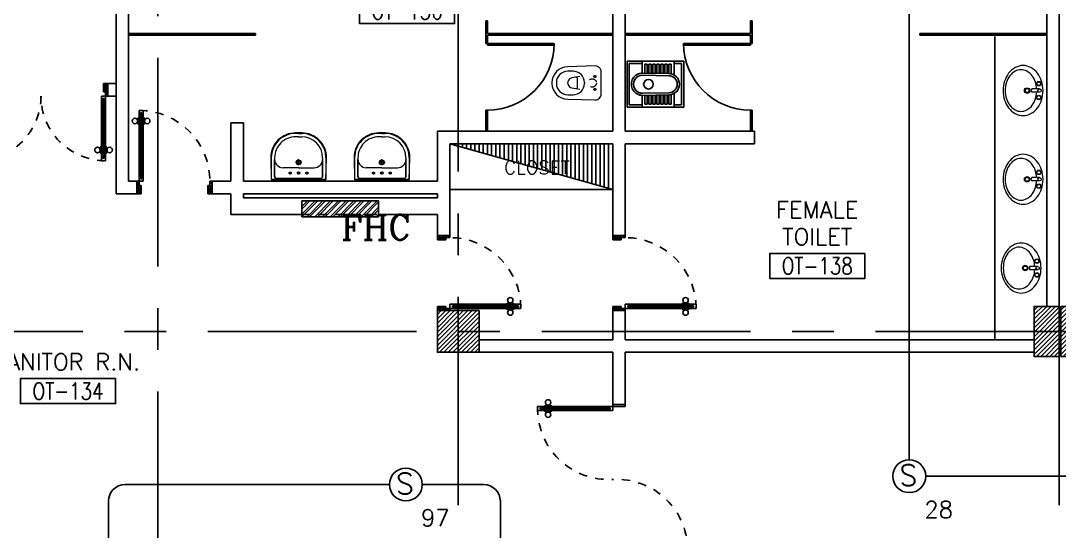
# Model space of a CAD drawing. Extents: x -0.4 to 91.9, y -1.1 to 78.4.
# Drawn here: x 30.11 to 42.55, y 34.57 to 40.7 of the extents above; entities that cross this region are included whole.
import ezdxf
from ezdxf.enums import TextEntityAlignment as Align

# ---------------------------------------------------------------- set-up
doc = ezdxf.new("R2010")
doc.units = 0
doc.header["$MEASUREMENT"] = 0
for name, pattern in [('CENTERX2', [4, 2.5, -0.5, 0.5, -0.5]), ('DASHED', [0.75, 0.5, -0.25]), ('HIDDEN', [0.375, 0.25, -0.125]), ('HIDDEN2', [0.1875, 0.125, -0.0625])]:
    doc.linetypes.add(name, pattern=pattern)
doc.layers.get('0').update_dxf_attribs({"color": 11, "linetype": 'CONTINUOUS'})
for name, color, linetype in [('AXES', 11, 'CENTERX2'), ('COL', 11, 'CONTINUOUS'), ('DOOR', 11, 'CONTINUOUS'), ('E-FIRE', 4, 'CONTINUOUS'), ('E-WIRE', 4, 'CONTINUOUS'), ('FHC', 11, 'CONTINUOUS'), ('FIX', 11, 'CONTINUOUS'), ('FUR', 11, 'CONTINUOUS'), ('HAT', 11, 'CONTINUOUS'), ('LIFTS', 11, 'CONTINUOUS'), ('PART', 11, 'CONTINUOUS'), ('RM-BOX', 11, 'CONTINUOUS'), ('RM-NAME', 11, 'CONTINUOUS'), ('RM-NO', 11, 'CONTINUOUS'), ('WALL', 11, 'CONTINUOUS')]:
    doc.layers.add(name, color=color, linetype=linetype)
doc.styles.add('ROMANC', font='romanc', dxfattribs={"height": 0.1})
doc.styles.add('ROMANS', font='ROMANS.shx', dxfattribs={"width": 0.6})

# ---------------------------------------------------------------- blocks, each defined once
blk = doc.blocks.new('*X69')
at = {"color": 0}
for p, q in [((49339, 149519), (49810, 149990)), ((49339, 149572), (49757, 149990)), ((49339, 149625), (49704, 149990)), ((49339, 149678), (49651, 149990)), ((49339, 149731), (49598, 149990)), ((49339, 149784), (49545, 149990)), ((49339, 149837), (49492, 149990)), ((49339, 149890), (49439, 149990)), ((49339, 149943), (49386, 149990)), ((49363, 149490), (49839, 149966)), ((49416, 149490), (49839, 149913)), ((49469, 149490), (49839, 149859)), ((49523, 149490), (49839, 149806)), ((49576, 149490), (49839, 149753)), ((49629, 149490), (49839, 149700)), ((49682, 149490), (49839, 149647)), ((49735, 149490), (49839, 149594)), ((49788, 149490), (49839, 149541))]:
    blk.add_line(p, q, dxfattribs=at)
blk = doc.blocks.new('RM1')
at = {"layer": 'RM-BOX'}
blk.add_lwpolyline([(570, -200), (-570, -200), (-570, -500), (570, -500)], close=True, dxfattribs=at)
at = {"layer": 'RM-NAME', "style": 'ROMANS'}
for tag, p in [('ROOMNAME1', (0, 324)), ('ROOMNAME2', (0, 0))]:
    blk.add_attdef(tag, text='', height=200, dxfattribs=at).set_placement(p, align=Align.MIDDLE)
at = {"layer": 'RM-NO', "style": 'ROMANS', "width": 0.8}
blk.add_attdef('ROOMNO', text='', height=200, dxfattribs=at).set_placement((0, -350), align=Align.MIDDLE)
blk = doc.blocks.new('COL50')
at = {"layer": 'COL'}
blk.add_lwpolyline([(-250, 250), (-250, -250), (250, -250), (250, 250)], close=True, dxfattribs=at)
blk = doc.blocks.new('C5V')
at = {"layer": 'HAT'}
h = blk.add_hatch(dxfattribs=at)
h.set_pattern_fill('ANSI31', color=256, scale=300, style=0)
h.set_pattern_definition([(45, (-249196.182, -54711.005), (-26.5165043, 26.5165043), [])])
h.paths.add_polyline_path([(-20, 600), (-320, 600), (-320, 300), (-20, 300)])
h.paths.add_polyline_path([(-20, 300), (-320, 300), (-320, 0), (-20, 0)])
h = blk.add_hatch(dxfattribs=at)
h.set_pattern_fill('ANSI31', color=256, scale=300, style=0)
h.set_pattern_definition([(45, (-248876.182, -54711.005), (-26.5165043, 26.5165043), [])])
h.paths.add_polyline_path([(300, 600), (0, 600), (0, 300), (300, 300)])
h.paths.add_polyline_path([(300, 300), (0, 300), (0, 0), (300, 0)])
at = {"layer": 'COL'}
for points in [[(-20, 600), (-20, 0), (-320, 0), (-320, 600)], [(300, 600), (300, 0), (0, 0), (0, 600)]]:
    blk.add_lwpolyline(points, close=True, dxfattribs=at)
blk = doc.blocks.new('LAV-003')
at = {"layer": 'FIX', "linetype": 'Continuous', "lineweight": 20}
for p, q in [((-328, -285), (-328, -25)), ((327, -285), (327, -25)), ((0, -165), (-188, -165)), ((0, -165), (187, -165)), ((-288, -285), (-288, -265)), ((287, -285), (287, -265)), ((0, -535), (-38, -535)), ((0, -575), (-38, -575)), ((0, -535), (37, -535)), ((0, -575), (37, -575))]:
    blk.add_line(p, q, dxfattribs=at)
at = {"layer": 'FIX', "linetype": 'ByBlock'}
blk.add_line((-328, -25), (327, -25), dxfattribs=at)
at = {"layer": 'FIX', "linetype": 'ByBlock', "ltscale": 0.3}
for p, q in [((-288, -265), (-288, -60)), ((0, -35), (-262, -35)), ((0, -35), (262, -35)), ((287, -265), (287, -60))]:
    blk.add_line(p, q, dxfattribs=at)
at = {"layer": 'FIX', "lineweight": 20}
for p, q in [((-16, -101), (15, -101)), ((0, -85), (0, -116))]:
    blk.add_line(p, q, dxfattribs=at)
at = {"layer": 'FIX', "linetype": 'DASHED', "lineweight": 20, "ltscale": 0.04}
for p, q in [((-36, -230), (37, -230)), ((0, -194), (0, -266))]:
    blk.add_line(p, q, dxfattribs=at)
at = {"layer": 'FIX', "linetype": 'Continuous', "lineweight": 20}
blk.add_lwpolyline([(295, -25), (0, -25), (-328, -25), (-335, -285, 0.414214), (-38, -582), (0, -582), (37, -582, 0.414214), (334, -285), (327, -25), (0, -25)], format="xyb", dxfattribs=at)
at = {"layer": 'FIX', "linetype": 'HIDDEN', "lineweight": 20, "ltscale": 0.05}
for centre in [(-100, -101), (100, -101)]:
    blk.add_circle(centre, 12.4, dxfattribs=at)
at = {"layer": 'FIX', "lineweight": 20}
for centre, radius in [((0, -101), 15.5), ((0, -230), 29.5), ((0, -230), 22.5)]:
    blk.add_circle(centre, radius, dxfattribs=at)
at = {"layer": 'FIX', "linetype": 'ByBlock', "ltscale": 0.3}
for centre, start, end in [((-262, -60), 90, 180), ((262, -60), 0, 90)]:
    blk.add_arc(centre, 25, start, end, dxfattribs=at)
at = {"layer": 'FIX', "linetype": 'Continuous', "lineweight": 20}
for centre, radius, start, end in [((-188, -265), 100, 90, 180), ((187, -265), 100, 0, 90), ((-38, -285), 290, 180, 270), ((-38, -285), 250, 180, 270), ((37, -285), 250, 270, 0), ((37, -285), 290, 270, 0)]:
    blk.add_arc(centre, radius, start, end, dxfattribs=at)
blk = doc.blocks.new('WC1')
at = {"layer": 'FIX', "lineweight": 20}
for p, q in [((-210, 204), (-538, 194)), ((-475, 141), (-538, 141)), ((-727, 5), (-727, -5)), ((-674, 5), (-674, -5)), ((-534, 24), (-540, 0)), ((-540, 0), (-534, -24)), ((-395, 76), (-490, 60)), ((-339, 5), (-339, -5)), ((-490, -60), (-395, -76)), ((-538, -141), (-475, -141)), ((-538, -194), (-210, -204))]:
    blk.add_line(p, q, dxfattribs=at)
at = {"layer": 'FIX', "linetype": 'Continuous', "lineweight": 20}
blk.add_line((-420, -47), (-420, 45), dxfattribs=at)
at = {"layer": 'FIX', "lineweight": 20}
blk.add_lwpolyline([(-213, -204), (-210, -204, 0.414214), (-137, -131), (-137, 0), (-137, 131, 0.414214), (-210, 204)], format="xyb", dxfattribs=at)
at = {"layer": 'FIX', "linetype": 'HIDDEN2', "lineweight": 20, "ltscale": 0.3}
blk.add_circle((-245, 0), 49.8, dxfattribs=at)
at = {"layer": 'FIX', "linetype": 'HIDDEN', "lineweight": 20, "ltscale": 0.05}
for centre in [(-213, 78), (-213, -77)]:
    blk.add_circle(centre, 11.6, dxfattribs=at)
at = {"layer": 'FIX', "lineweight": 20}
for centre, radius, start, end in [((-538, 5), 189, 90, 180), ((-538, 5), 136, 90, 180), ((-475, 5), 136, 360, 90), ((-473, -7), 68.2, 128.9242, 152.8468), ((-464, -18), 82, 108.496, 128.9242), ((-538, -5), 189, 180, 270), ((-538, -5), 136, 180, 270), ((-473, 7), 68.2, 207.1532, 231.0758), ((-464, 18), 82, 231.0758, 251.504), ((-475, -5), 136, 270, 0)]:
    blk.add_arc(centre, radius, start, end, dxfattribs=at)
at = {"layer": 'FIX', "linetype": 'Continuous', "lineweight": 20}
for centre, start, end in [((-443, 46), 357.6662, 91.6121), ((-442, -46), 268.3879, 2.3338)]:
    blk.add_arc(centre, 22.3, start, end, dxfattribs=at)
blk = doc.blocks.new('A$C51047138')
at = {"layer": 'FIX'}
for p, q in [((678, 550), (0, 550)), ((0, 550), (0, 0)), ((115, 524), (26, 524)), ((26, 524), (26, 26)), ((115, 524), (26, 524)), ((115, 550), (115, 386)), ((150, 515), (150, 400)), ((176, 515), (150, 515)), ((176, 403), (176, 515)), ((198, 515), (198, 403)), ((224, 515), (198, 515)), ((224, 404), (224, 515)), ((246, 515), (246, 404)), ((272, 515), (246, 515)), ((272, 405), (272, 515)), ((294, 515), (294, 405)), ((320, 515), (294, 515)), ((320, 406), (320, 515)), ((342, 515), (342, 406)), ((368, 515), (342, 515)), ((368, 407), (368, 515)), ((390, 515), (390, 407)), ((416, 515), (390, 515)), ((416, 408), (416, 515)), ((438, 515), (438, 408)), ((464, 515), (438, 515)), ((464, 409), (464, 515)), ((499, 550), (499, 409)), ((652, 524), (499, 524)), ((652, 524), (652, 26)), ((678, 550), (678, 0)), ((51, 275), (51, 275)), ((115, 164), (115, 0)), ((150, 35), (150, 150)), ((176, 147), (176, 35)), ((198, 35), (198, 147)), ((224, 146), (224, 35)), ((246, 35), (246, 146)), ((272, 145), (272, 35)), ((294, 35), (294, 145)), ((320, 144), (320, 35)), ((342, 35), (342, 144)), ((368, 143), (368, 35)), ((390, 35), (390, 143)), ((416, 142), (416, 35)), ((438, 35), (438, 142)), ((464, 141), (464, 35)), ((499, 141), (499, 0)), ((115, 26), (26, 26)), ((115, 26), (26, 26)), ((176, 35), (150, 35)), ((224, 35), (198, 35)), ((272, 35), (246, 35)), ((320, 35), (294, 35)), ((368, 35), (342, 35)), ((416, 35), (390, 35)), ((464, 35), (438, 35)), ((652, 26), (499, 26)), ((678, 0), (0, 0))]:
    blk.add_line(p, q, dxfattribs=at)
for points in [[(490, 409), (176, 403, 0.979796), (176, 147), (490, 141)], [(490, 384), (177, 377, 0.979796), (177, 173), (490, 166)], [(490, 141, 1.020621), (490, 409, 1.020621)], [(490, 166, 1.020621), (490, 384, 1.020621)]]:
    blk.add_lwpolyline(points, format="xyb", dxfattribs=at)
blk.add_circle((422, 275), 57.8, dxfattribs=at)
blk = doc.blocks.new('SA-P105')
at = {"layer": 'FIX', "lineweight": 20}
for p, q in [((-62, 20), (-155, 20)), ((-62, -20), (-155, -20))]:
    blk.add_line(p, q, dxfattribs=at)
for points in [[(-285, 250, 0.126028), (-354, 232, 0.105961), (-418, 177, 0.086149), (-459, 99, 0.075973), (-474, 0, 0.075973), (-459, -99, 0.086149), (-418, -177, 0.105961), (-354, -232, 0.126028), (-285, -250, 0.126028), (-215, -232, 0.105961), (-151, -177, 0.086149), (-111, -99, 0.060606), (-96, -20, 0.075973)], [(-96, 20, 0.060606), (-111, 99, 0.086149), (-151, 177, 0.105961), (-215, 232, 0.126028), (-285, 250, 0.126028)]]:
    blk.add_lwpolyline(points, format="xyb", dxfattribs=at)
for centre, radius in [((-211, 0), 33.2), ((-211, 0), 23.2), ((-71, 83), 27), ((-71, 83), 22), ((-62, 0), 20.2), ((-71, -83), 27), ((-71, -83), 22)]:
    blk.add_circle(centre, radius, dxfattribs=at)
for centre, radius, start, end in [((-232, 55), 252, 118.7321, 142.9263), ((-260, 106), 194, 90, 118.7321), ((-260, 106), 194, 61.2679, 90), ((-288, 55), 252, 37.0737, 61.2679), ((-188, 22), 307, 142.9263, 162.6215), ((-331, 22), 307, 17.3785, 37.0737), ((-119, 0), 380, 162.6215, 180), ((-119, 0), 380, 180, 197.3785), ((-120, 0), 40.9, 150.429, 209.571), ((-401, 0), 380, 0, 17.3785), ((-401, 0), 380, 342.6215, 0), ((-188, -22), 307, 197.3785, 217.0737), ((-331, -22), 307, 322.9263, 342.6215), ((-232, -55), 252, 217.0737, 241.2679), ((-288, -55), 252, 298.7321, 322.9263), ((-260, -106), 194, 241.2679, 270), ((-260, -106), 194, 270, 298.7321)]:
    blk.add_arc(centre, radius, start, end, dxfattribs=at)
blk = doc.blocks.new('DD1600')
at = {"layer": 'DOOR', "color": 0, "linetype": 'ByBlock'}
for p, q in [((235881, 58759), (235931, 58759)), ((235931, 58759), (235881, 58759)), ((235881, 58709), (235881, 58759)), ((235898, 58729), (235914, 58729)), ((235898, 58709), (235898, 58729)), ((235914, 58709), (235914, 58729)), ((235931, 58709), (235931, 58759)), ((237431, 58759), (237381, 58759)), ((237381, 58759), (237431, 58759)), ((237381, 58709), (237381, 58759)), ((237414, 58729), (237398, 58729)), ((237398, 58709), (237398, 58729)), ((237414, 58709), (237414, 58729)), ((237431, 58709), (237431, 58759)), ((235874, 58664), (235865, 58664)), ((235865, 58664), (235865, 58599)), ((235881, 58676), (235874, 58676)), ((235874, 58586), (235874, 58676)), ((235874, 58664), (235874, 58599)), ((235881, 58709), (235898, 58709)), ((235914, 58709), (235931, 58709)), ((235931, 58676), (235938, 58676)), ((235938, 58586), (235938, 58676)), ((235938, 58664), (235947, 58664)), ((235938, 58664), (235938, 58599)), ((235947, 58664), (235947, 58599)), ((237374, 58664), (237365, 58664)), ((237365, 58664), (237365, 58599)), ((237381, 58676), (237374, 58676)), ((237374, 58586), (237374, 58676)), ((237374, 58664), (237374, 58599)), ((237398, 58709), (237381, 58709)), ((237431, 58709), (237414, 58709)), ((237431, 58676), (237438, 58676)), ((237438, 58586), (237438, 58676)), ((237438, 58664), (237447, 58664)), ((237438, 58664), (237438, 58599)), ((237447, 58664), (237447, 58599)), ((235874, 58599), (235865, 58599)), ((235881, 58586), (235874, 58586)), ((235931, 58586), (235938, 58586)), ((235938, 58599), (235947, 58599)), ((237374, 58599), (237365, 58599)), ((237381, 58586), (237374, 58586)), ((237431, 58586), (237438, 58586)), ((237438, 58599), (237447, 58599)), ((235856, 57834), (235856, 57984)), ((235856, 57984), (235881, 57984)), ((235898, 58034), (235881, 58034)), ((235881, 58034), (235881, 57984)), ((235931, 57984), (235881, 57984)), ((235881, 57984), (235881, 57934)), ((235898, 58014), (235898, 58034)), ((235914, 58014), (235898, 58014)), ((235931, 58034), (235914, 58034)), ((235914, 58034), (235914, 58014)), ((235931, 57984), (235931, 58034)), ((237381, 58034), (237398, 58034)), ((237381, 57984), (237381, 58034)), ((237381, 57984), (237431, 57984)), ((237398, 58034), (237398, 58014)), ((237398, 58014), (237414, 58014)), ((237414, 58034), (237431, 58034)), ((237414, 58014), (237414, 58034)), ((237431, 58034), (237431, 57984)), ((237456, 57984), (237431, 57984)), ((237431, 57984), (237431, 57934)), ((237456, 57834), (237456, 57984)), ((235881, 57934), (235906, 57934)), ((235906, 57934), (235906, 57834)), ((237406, 57934), (237406, 57834)), ((237431, 57934), (237406, 57934)), ((235906, 57834), (235856, 57834)), ((237406, 57834), (237456, 57834))]:
    blk.add_line(p, q, dxfattribs=at)
at = {"layer": 'DOOR', "linetype": 'ByBlock'}
for p, q in [((235881, 58034), (235881, 58709)), ((235898, 58034), (235898, 58709)), ((235914, 58034), (235914, 58709)), ((235931, 58709), (235931, 58034)), ((237381, 58709), (237381, 58034)), ((237398, 58034), (237398, 58709)), ((237414, 58034), (237414, 58709)), ((237431, 58034), (237431, 58709))]:
    blk.add_line(p, q, dxfattribs=at)
at = {"layer": 'DOOR', "color": 9, "linetype": 'ByBlock'}
for p, q in [((235906, 57834), (235856, 57947)), ((235906, 57834), (235856, 57874)), ((235906, 57834), (235893, 57934)), ((237406, 57834), (237456, 57947)), ((237406, 57834), (237420, 57934)), ((237406, 57834), (237456, 57874))]:
    blk.add_line(p, q, dxfattribs=at)
at = {"layer": 'DOOR', "color": 0, "linetype": 'ByBlock'}
for centre in [(235833, 58631), (235980, 58631), (237333, 58631), (237480, 58631)]:
    blk.add_circle(centre, 32.4, dxfattribs=at)
at = {"layer": 'DOOR', "linetype": 'HIDDEN', "ltscale": 0.5}
for centre, start, end in [((235882, 57984), 359.9683, 90.0296), ((237431, 57984), 89.9704, 180.0317)]:
    blk.add_arc(centre, 775, start, end, dxfattribs=at)
at = {"layer": 'DOOR', "color": 9, "linetype": 'ByBlock'}
for centre, radius, start, end in [((235906, 57834), 154, 103.7142, 108.8947), ((237406, 57834), 154, 71.1053, 76.2858), ((235906, 57834), 134, 100.72, 111.8402), ((235906, 57834), 114, 102.6226, 115.9162), ((235906, 57834), 94.4, 90, 121.9818), ((235906, 57834), 74.4, 90, 132.2236), ((235906, 57834), 54.4, 90, 156.7926), ((235906, 57834), 34.4, 90, 180), ((237406, 57834), 94.4, 58.0182, 90), ((237406, 57834), 74.4, 47.7764, 90), ((237406, 57834), 54.4, 23.2074, 90), ((237406, 57834), 34.4, 0, 90), ((237406, 57834), 134, 68.1598, 79.28), ((237406, 57834), 114, 64.0838, 77.3774), ((235906, 57834), 14.4, 90, 180), ((237406, 57834), 14.4, 0, 90)]:
    blk.add_arc(centre, radius, start, end, dxfattribs=at)
blk = doc.blocks.new('DOOR90')
at = {"layer": 'DOOR', "color": 0, "linetype": 'ByBlock'}
for p, q in [((-150, 0), (-150, -25)), ((-150, 0), (0, 0)), ((0, -50), (0, 0)), ((-1000, -25), (-1000, -75)), ((-1000, -75), (-1000, -25)), ((-950, -25), (-1000, -25)), ((-950, -75), (-1000, -75)), ((-970, -42), (-970, -58)), ((-950, -42), (-970, -42)), ((-950, -58), (-970, -58)), ((-950, -25), (-950, -42)), ((-950, -58), (-950, -75)), ((-918, -25), (-918, -18)), ((-828, -18), (-918, -18)), ((-918, -75), (-918, -82)), ((-828, -82), (-918, -82)), ((-905, -18), (-905, -9)), ((-905, -9), (-840, -9)), ((-905, -18), (-840, -18)), ((-905, -82), (-905, -91)), ((-905, -82), (-840, -82)), ((-905, -91), (-840, -91)), ((-840, -18), (-840, -9)), ((-840, -82), (-840, -91)), ((-828, -25), (-828, -18)), ((-828, -75), (-828, -82)), ((-200, -42), (-200, -25)), ((-200, -25), (-150, -25)), ((-180, -42), (-200, -42)), ((-200, -75), (-200, -58)), ((-200, -58), (-180, -58)), ((-150, -75), (-200, -75)), ((-180, -58), (-180, -42)), ((-150, -75), (-150, -25)), ((-150, -25), (-100, -25)), ((-100, -25), (-100, -50)), ((-100, -50), (0, -50)), ((-100, -850), (0, -850)), ((-100, -875), (-100, -850)), ((0, -850), (0, -900)), ((-150, -900), (-150, -875)), ((-150, -875), (-100, -875)), ((0, -900), (-150, -900)), ((-150, -900), (0, -900))]:
    blk.add_line(p, q, dxfattribs=at)
at = {"layer": 'DOOR', "color": 9, "linetype": 'ByBlock'}
for p, q in [((0, -50), (-114, 0)), ((0, -50), (-40, 0)), ((0, -50), (-100, -37)), ((0, -850), (-114, -900)), ((0, -850), (-100, -863)), ((0, -850), (-40, -900))]:
    blk.add_line(p, q, dxfattribs=at)
at = {"layer": 'DOOR', "linetype": 'ByBlock'}
for p, q in [((-200, -25), (-950, -25)), ((-200, -42), (-950, -42)), ((-200, -58), (-950, -58)), ((-950, -75), (-200, -75))]:
    blk.add_line(p, q, dxfattribs=at)
at = {"layer": 'DOOR', "color": 0, "linetype": 'ByBlock'}
for centre in [(-873, 24), (-873, -124)]:
    blk.add_circle(centre, 32.4, dxfattribs=at)
at = {"layer": 'DOOR', "color": 9, "linetype": 'ByBlock'}
for centre, radius, start, end in [((0, -50), 154, 161.1053, 166.2858), ((0, -50), 134, 158.1598, 169.28), ((0, -50), 94.4, 148.0182, 180), ((0, -50), 74.4, 137.7764, 180), ((0, -50), 114, 154.0838, 167.3774), ((0, -50), 54.4, 113.2074, 180), ((0, -50), 34.4, 90, 180), ((0, -50), 14.4, 90, 180), ((0, -850), 94.4, 180, 211.9818), ((0, -850), 74.4, 180, 222.2236), ((0, -850), 54.4, 180, 246.7926), ((0, -850), 34.4, 180, 270), ((0, -850), 14.4, 180, 270), ((0, -850), 154, 193.7142, 198.8947), ((0, -850), 134, 190.72, 201.8402)]:
    blk.add_arc(centre, radius, start, end, dxfattribs=at)
at = {"layer": 'DOOR', "linetype": 'HIDDEN', "ltscale": 0.5}
blk.add_arc((-150, -25), 850, 180, 270, dxfattribs=at)
blk = doc.blocks.new('fe-door')
at = {"layer": 'DOOR', "color": 0, "linetype": 'ByBlock'}
for p, q in [((-900, 1775), (-900, 1725)), ((-900, 1725), (-900, 1775)), ((-850, 1775), (-900, 1775)), ((-870, 1758), (-870, 1742)), ((-850, 1758), (-870, 1758)), ((-850, 1742), (-870, 1742)), ((-850, 1775), (-850, 1758)), ((-850, 1742), (-850, 1725)), ((-818, 1775), (-818, 1782)), ((-728, 1782), (-818, 1782)), ((-805, 1782), (-805, 1791)), ((-805, 1791), (-740, 1791)), ((-805, 1782), (-740, 1782)), ((-740, 1782), (-740, 1791)), ((-728, 1775), (-728, 1782)), ((-50, 1758), (-50, 1775)), ((-50, 1775), (0, 1775)), ((-30, 1758), (-50, 1758)), ((-50, 1725), (-50, 1742)), ((-50, 1742), (-30, 1742)), ((-30, 1742), (-30, 1758)), ((150, 1800), (0, 1800)), ((0, 1800), (0, 1775)), ((0, 1725), (0, 1775)), ((0, 1775), (150, 1775)), ((150, 1775), (150, 1800)), ((-850, 1725), (-900, 1725)), ((-818, 1725), (-818, 1718)), ((-728, 1718), (-818, 1718)), ((-805, 1718), (-805, 1709)), ((-805, 1718), (-740, 1718)), ((-805, 1709), (-740, 1709)), ((-740, 1718), (-740, 1709)), ((-728, 1725), (-728, 1718)), ((0, 1725), (-50, 1725)), ((0, 75), (0, 25)), ((0, 75), (50, 75)), ((0, 0), (0, 25)), ((0, 25), (50, 25)), ((150, 25), (0, 25)), ((0, 0), (150, 0)), ((30, 58), (30, 42)), ((50, 58), (30, 58)), ((30, 42), (50, 42)), ((50, 75), (50, 58)), ((50, 42), (50, 25)), ((150, 25), (150, 0)), ((850, 58), (850, 75)), ((850, 75), (900, 75)), ((850, 58), (870, 58)), ((850, 25), (850, 42)), ((850, 42), (870, 42)), ((850, 25), (900, 25)), ((870, 42), (870, 58)), ((900, 25), (900, 75)), ((900, 75), (900, 25))]:
    blk.add_line(p, q, dxfattribs=at)
at = {"layer": 'DOOR', "linetype": 'ByBlock'}
for p, q in [((-50, 1775), (-850, 1775)), ((-50, 1758), (-850, 1758)), ((-50, 1742), (-850, 1742)), ((-850, 1725), (-50, 1725)), ((850, 75), (50, 75)), ((50, 58), (850, 58)), ((50, 42), (850, 42)), ((50, 25), (850, 25))]:
    blk.add_line(p, q, dxfattribs=at)
at = {"layer": 'DOOR', "color": 0, "linetype": 'ByBlock'}
for centre in [(-773, 1824), (-773, 1676)]:
    blk.add_circle(centre, 32.4, dxfattribs=at)
at = {"layer": 'DOOR', "linetype": 'HIDDEN', "ltscale": 0.5}
for centre, start, end in [((-49, 1750), 178.3174, 273.2965), ((49, 50), 358.3174, 93.2965)]:
    blk.add_arc(centre, 851, start, end, dxfattribs=at)
at = {"layer": 'WALL'}
for p, q in [((0, 1800), (150, 1800)), ((0, 0), (150, 0))]:
    blk.add_line(p, q, dxfattribs=at)
at = {"layer": 'WALL', "linetype": 'ByBlock'}
blk.add_line((0, 1800), (150, 1800), dxfattribs=at)
blk = doc.blocks.new('S')
at = {"layer": 'E-FIRE'}
blk.add_circle((0, 0), 197, dxfattribs=at)
at = {"layer": 'E-FIRE', "color": 3, "style": 'ROMANS'}
blk.add_text('S', height=250, dxfattribs=at).set_placement((-119, -115))

msp = doc.modelspace()

# ---------------------------------------------------------------- hatches: boundary and pattern name
at = {"layer": 'FHC', "linetype": 'ByBlock', "ltscale": 0.3}
h = msp.add_hatch(dxfattribs=at)
h.set_pattern_fill('ANSI32', color=11, scale=0.175, style=0)
h.set_pattern_definition([(45, (-198.720215, 7.293995), (-0.046403883, 0.046403883), []), (45, (-198.68928, 7.293995), (-0.046403883, 0.046403883), [])])
h.paths.add_polyline_path([(34.396, 38.345), (34.396, 38.535), (33.476, 38.535), (33.476, 38.345)])
h.paths.add_polyline_path([(33.2634, 37.9239), (33.2634, 38.3447), (33.5259, 38.3447), (33.5259, 37.9239)], flags=9)

# ---------------------------------------------------------------- linework, layer by layer
at = {"layer": 'AXES'}
for p, q in [((35.35, -1.1143), (35.35, 77.6984)), ((42.55, -1.1143), (42.55, 77.3484)), ((31.75, 5.75), (31.75, 64.57)), ((0.35, 36.97), (68.39, 36.97))]:
    msp.add_line(p, q, dxfattribs=at)
at = {"layer": 'E-WIRE', "color": 4}
for p, q in [((40.7538, 42.9415), (40.7538, 35.4346)), ((35.8541, 33.0377), (35.8541, 34.9343))]:
    msp.add_line(p, q, dxfattribs=at)
at = {"layer": 'E-WIRE', "color": 4, "linetype": 'ByBlock', "ltscale": 0.3}
msp.add_line((40.9509, 35.2337), (44.1739, 35.2337), dxfattribs=at)
at = {"layer": 'E-WIRE', "color": 4, "linetype": 'ByBlock'}
for p, q in [((34.5253, 35.1343), (31.3579, 35.1343)), ((34.9194, 35.1343), (35.6541, 35.1343))]:
    msp.add_line(p, q, dxfattribs=at)
at = {"layer": 'E-WIRE', "linetype": 'ByBlock', "ltscale": 0.3}
msp.add_line((31.1579, 29.9644), (31.1579, 34.9343), dxfattribs=at)
at = {"layer": 'E-WIRE', "linetype": 'ByBlock'}
msp.add_arc((31.3579, 34.9343), 0.2, 90, 180, dxfattribs=at)
at = {"layer": 'E-WIRE', "color": 4, "linetype": 'ByBlock'}
msp.add_arc((35.6541, 34.9343), 0.2, 0, 90, dxfattribs=at)
at = {"layer": 'FHC', "color": 250, "linetype": 'HIDDEN', "ltscale": 0.25}
msp.add_line((33.476, 38.37), (34.396, 38.37), dxfattribs=at)
at = {"layer": 'FHC', "linetype": 'ByBlock', "ltscale": 0.3}
msp.add_lwpolyline([(33.476, 38.535), (34.396, 38.535), (34.396, 38.345), (33.476, 38.345)], close=True, dxfattribs=at)
at = {"layer": 'FUR'}
msp.add_line((41.777, 36.87), (41.777, 40.5075), dxfattribs=at)
at = {"layer": 'LIFTS', "color": 8}
for p, q in [((37.2, 38.67), (35.25, 39.22)), ((35.3, 39.2059), (35.3, 39.22)), ((35.35, 39.1918), (35.35, 39.22)), ((35.35, 39.1918), (35.35, 39.22)), ((35.4, 39.1777), (35.4, 39.22)), ((35.45, 39.1636), (35.45, 39.22)), ((35.5, 39.1495), (35.5, 39.22)), ((35.55, 39.1354), (35.55, 39.22)), ((35.55, 39.1354), (35.55, 39.22)), ((35.6, 39.1213), (35.6, 39.22)), ((35.65, 39.1072), (35.65, 39.22)), ((35.7, 39.0931), (35.7, 39.22)), ((35.75, 39.079), (35.75, 39.22)), ((35.75, 39.079), (35.75, 39.22)), ((35.8, 39.0649), (35.8, 39.22)), ((35.85, 39.0508), (35.85, 39.22)), ((35.9, 39.0367), (35.9, 39.22)), ((35.95, 39.0226), (35.95, 39.22)), ((35.95, 39.0226), (35.95, 39.22)), ((36, 39.0085), (36, 39.22)), ((36.05, 38.9944), (36.05, 39.22)), ((36.1, 38.9803), (36.1, 39.22)), ((36.15, 38.9662), (36.15, 39.22)), ((36.15, 38.9662), (36.15, 39.22)), ((36.2, 38.9521), (36.2, 39.22)), ((36.25, 38.9379), (36.25, 39.22)), ((36.3, 38.9238), (36.3, 39.22)), ((36.35, 38.9097), (36.35, 39.22)), ((36.35, 38.9097), (36.35, 39.22)), ((36.4, 38.8956), (36.4, 39.22)), ((36.45, 38.8815), (36.45, 39.22)), ((36.5, 38.8674), (36.5, 39.22)), ((36.55, 38.8533), (36.55, 39.22)), ((36.55, 38.8533), (36.55, 39.22)), ((36.6, 38.8392), (36.6, 39.22)), ((36.65, 38.8251), (36.65, 39.22)), ((36.7, 38.811), (36.7, 39.22)), ((36.75, 38.7969), (36.75, 39.22)), ((36.75, 38.7969), (36.75, 39.22)), ((36.8, 38.7828), (36.8, 39.22)), ((36.85, 38.7687), (36.85, 39.22)), ((36.9, 38.7546), (36.9, 39.22)), ((36.95, 38.7405), (36.95, 39.22)), ((36.95, 38.7405), (36.95, 39.22)), ((37, 38.7264), (37, 39.22)), ((37.05, 38.7123), (37.05, 39.22)), ((37.1, 38.6982), (37.1, 39.22)), ((37.15, 38.67), (37.15, 39.22)), ((37.2, 38.67), (35.25, 38.67))]:
    msp.add_line(p, q, dxfattribs=at)
at = {"layer": 'PART', "linetype": 'ByBlock'}
for p, q in [((35.7, 40.695), (35.68, 40.695)), ((35.68, 40.4225), (35.68, 40.695)), ((35.7, 40.5425), (35.7, 40.695)), ((38.85, 40.695), (38.87, 40.695)), ((38.85, 40.5425), (38.85, 40.695)), ((38.87, 40.4225), (38.87, 40.695)), ((32.92, 40.5425), (31.4, 40.5425)), ((32.92, 40.5225), (31.4, 40.5225)), ((32.92, 40.5225), (32.92, 40.5425)), ((35.7, 40.5425), (37.2, 40.5425)), ((35.7, 40.5225), (37.2, 40.5225)), ((35.7, 40.4225), (35.7, 40.5225)), ((38.85, 40.5425), (37.35, 40.5425)), ((38.85, 40.5225), (37.35, 40.5225)), ((38.85, 40.4225), (38.85, 40.5225)), ((40.88, 40.5425), (42.4, 40.5425)), ((40.88, 40.5225), (40.88, 40.5425)), ((40.88, 40.5225), (42.4, 40.5225)), ((35.7, 40.4225), (35.68, 40.4225)), ((35.7, 40.4225), (36.5, 40.4225)), ((35.7, 40.4025), (35.7, 40.4225)), ((36.5, 40.4025), (35.7, 40.4025)), ((36.5, 40.4225), (36.5, 40.4025)), ((38.85, 40.4225), (38.05, 40.4225)), ((38.05, 40.4225), (38.05, 40.4025)), ((38.05, 40.4025), (38.85, 40.4025)), ((38.85, 40.4225), (38.87, 40.4225)), ((38.85, 40.4025), (38.85, 40.4225)), ((35.7, 39.6225), (35.68, 39.6225)), ((35.68, 39.37), (35.68, 39.6225)), ((35.7, 39.6225), (35.68, 39.6225)), ((35.7, 39.37), (35.7, 39.6225)), ((38.85, 39.6225), (38.87, 39.6225)), ((38.85, 39.37), (38.85, 39.6225)), ((38.85, 39.6225), (38.87, 39.6225)), ((38.87, 39.37), (38.87, 39.6225))]:
    msp.add_line(p, q, dxfattribs=at)
for centre, start, end in [((35.7, 40.4225), 270, 0), ((38.85, 40.4225), 180, 270)]:
    msp.add_arc(centre, 0.8, start, end, dxfattribs=at)
at = {"layer": 'WALL'}
for p, q in [((42.4, 37.27), (42.4, 42.62)), ((42.55, 37.22), (42.55, 42.6199)), ((31.25, 41.845), (31.25, 38.62)), ((31.4, 41.695), (31.4, 38.77)), ((37.2, 39.37), (37.2, 41.695)), ((37.35, 39.37), (37.35, 41.695)), ((31.25, 39.9426), (31.15, 39.9426)), ((31.15, 39.7926), (31.15, 39.9426)), ((31.25, 39.7926), (31.15, 39.7926)), ((37.2, 38.12), (37.2, 39.22)), ((37.35, 38.12), (37.35, 39.22)), ((31.5, 38.77), (31.5, 38.62)), ((32.4, 38.77), (32.4, 38.62)), ((37.2, 36.87), (37.2, 37.22)), ((37.35, 36.87), (37.35, 37.22)), ((35.6, 36.87), (37.2, 36.87)), ((37.35, 36.87), (42.25, 36.87)), ((35.6, 36.72), (37.2, 36.72)), ((37.2, 36.095), (37.2, 36.72)), ((37.35, 36.095), (37.35, 36.72)), ((37.35, 36.72), (42.25, 36.72)), ((37.35, 36.095), (37.2, 36.095))]:
    msp.add_line(p, q, dxfattribs=at)
at = {"layer": 'WALL', "linetype": 'ByBlock'}
for p, q in [((32.625, 38.77), (32.625, 39.47)), ((32.625, 39.47), (32.775, 39.47)), ((32.775, 38.77), (32.775, 39.47)), ((35.1, 39.37), (37.2, 39.37)), ((35.1, 38.77), (35.1, 39.37)), ((37.35, 39.37), (38.9, 39.37)), ((38.9, 39.37), (38.9, 39.22)), ((35.25, 39.22), (37.2, 39.22)), ((35.25, 39.22), (35.25, 38.12)), ((37.35, 39.22), (38.9, 39.22)), ((31.4, 38.77), (31.5, 38.77)), ((32.4, 38.77), (32.625, 38.77)), ((32.775, 38.77), (35.1, 38.77)), ((31.25, 38.62), (31.5, 38.62)), ((32.4, 38.62), (32.625, 38.62)), ((32.625, 38.62), (32.625, 38.37)), ((32.775, 38.62), (35.1, 38.62)), ((32.775, 38.62), (32.775, 38.57)), ((35.1, 38.57), (35.1, 38.62)), ((32.775, 38.57), (35.1, 38.57)), ((33.476, 38.37), (33.476, 38.535)), ((33.476, 38.535), (34.396, 38.535)), ((34.396, 38.535), (34.396, 38.3677)), ((32.625, 38.37), (33.476, 38.37)), ((34.396, 38.37), (35.1, 38.37)), ((35.1, 38.12), (35.1, 38.37)), ((35.1, 38.12), (35.25, 38.12)), ((37.2, 38.12), (37.35, 38.12)), ((37.2, 37.22), (37.35, 37.22))]:
    msp.add_line(p, q, dxfattribs=at)
at = {"layer": 'WALL', "linetype": 'ByBlock', "ltscale": 0.3}
for points in [[(35.6, 36.72), (35.1, 36.72), (35.1, 37.22), (35.6, 37.22)], [(42.55, 37.27), (42.25, 37.27), (42.25, 36.67), (42.55, 36.67)]]:
    msp.add_lwpolyline(points, close=True, dxfattribs=at)

# ---------------------------------------------------------------- block references
at = {"layer": 'COL', "xscale": 0.001, "yscale": 0.001, "zscale": 0.001}
msp.add_blockref('COL50', (35.35, 36.97), dxfattribs=at)
at = {"layer": 'COL', "linetype": 'ByBlock', "xscale": 0.001, "yscale": 0.001, "zscale": 0.001}
msp.add_blockref('C5V', (42.57, 36.67), dxfattribs=at)
at = {"layer": 'DOOR', "color": 0, "linetype": 'ByBlock', "xscale": -0.001, "yscale": 0.001, "zscale": 0.001, "rotation": 180}
msp.add_blockref('DD1600', (-206.3062, 97.7763), dxfattribs=at)
at = {"layer": 'DOOR', "color": 0, "linetype": 'ByBlock', "ltscale": 0.3, "yscale": 0.001, "zscale": 0.001}
for p, xscale, rotation in [((31.5, 38.62), -0.001, 90), ((35.1, 37.22), 0.001, 180), ((37.2, 37.22), 0.001, 180)]:
    msp.add_blockref('DOOR90', p, dxfattribs=dict(at, xscale=xscale, rotation=rotation))
at = {"layer": 'DOOR', "color": 0, "linetype": 'ByBlock', "ltscale": 0.3, "xscale": 0.001, "yscale": 0.001, "zscale": 0.001}
msp.add_blockref('fe-door', (37.2, 34.295), dxfattribs=at)
at = {"layer": 'E-FIRE', "color": 4, "xscale": 0.0009999999892897904, "yscale": 0.0009999999892897904, "zscale": 0.001}
for p in [(40.7538, 35.2337), (34.7223, 35.1343)]:
    msp.add_blockref('S', p, dxfattribs=at)
at = {"layer": 'FIX', "linetype": 'ByBlock', "xscale": -0.001, "yscale": 0.001, "zscale": 0.001}
msp.add_blockref('A$C51047138', (38.0509, 39.659), dxfattribs=at)
at = {"layer": 'FIX', "xscale": 0.001, "yscale": 0.001, "zscale": 0.001}
msp.add_blockref('WC1', (37.2, 39.949), dxfattribs=at)
at = {"layer": 'FIX', "linetype": 'Continuous', "lineweight": 20, "xscale": 0.001, "yscale": 0.001, "zscale": 0.001}
for p in [(42.377, 39.858), (42.377, 38.794), (42.354, 37.73)]:
    msp.add_blockref('SA-P105', p, dxfattribs=at)
at = {"layer": 'FIX', "linetype": 'ByBlock', "ltscale": 0.3, "xscale": 0.001, "yscale": 0.001, "zscale": 0.001, "rotation": 180}
for p in [(33.4371, 38.768), (34.4348, 38.768)]:
    msp.add_blockref('LAV-003', p, dxfattribs=at)
at = {"layer": 'HAT', "xscale": 0.001, "yscale": 0.001, "zscale": 0.001}
msp.add_blockref('*X69', (-14.2392, -112.7697), dxfattribs=at)
at = {"layer": 'RM-NAME', "xscale": 0.001, "yscale": 0.001, "zscale": 0.001}
for p, values in [((34.7367, 41.1607), {'ROOMNO': 'OT-136', 'ROOMNAME2': 'TOILET', 'ROOMNAME1': 'MALE'}), ((39.6514, 38.1053), {'ROOMNO': 'OT-138', 'ROOMNAME2': 'TOILET', 'ROOMNAME1': 'FEMALE'}), ((30.6743, 36.6039), {'ROOMNO': 'OT-134', 'ROOMNAME2': 'JANITOR R.N.'})]:
    msp.add_blockref('RM1', p, dxfattribs=at).add_auto_attribs(values)

# ---------------------------------------------------------------- texts
at = {"layer": 'E-FIRE', "color": 4, "style": 'ROMANS'}
for s, p in [('28', (40.9349, 34.7339)), ('97', (34.9034, 34.6346))]:
    msp.add_text(s, height=0.2, dxfattribs=at).set_placement(p)
at = {"layer": 'RM-NAME', "style": 'ROMANS'}
msp.add_text('CLOSET', height=0.16, dxfattribs=at).set_placement((36.293, 38.9351), align=Align.MIDDLE)
at = {"layer": 'RM-NAME', "style": 'ROMANC'}
msp.add_text('FHC', height=0.3, dxfattribs=at).set_placement((33.9449, 38.068))

doc.saveas('drawing.dxf')
